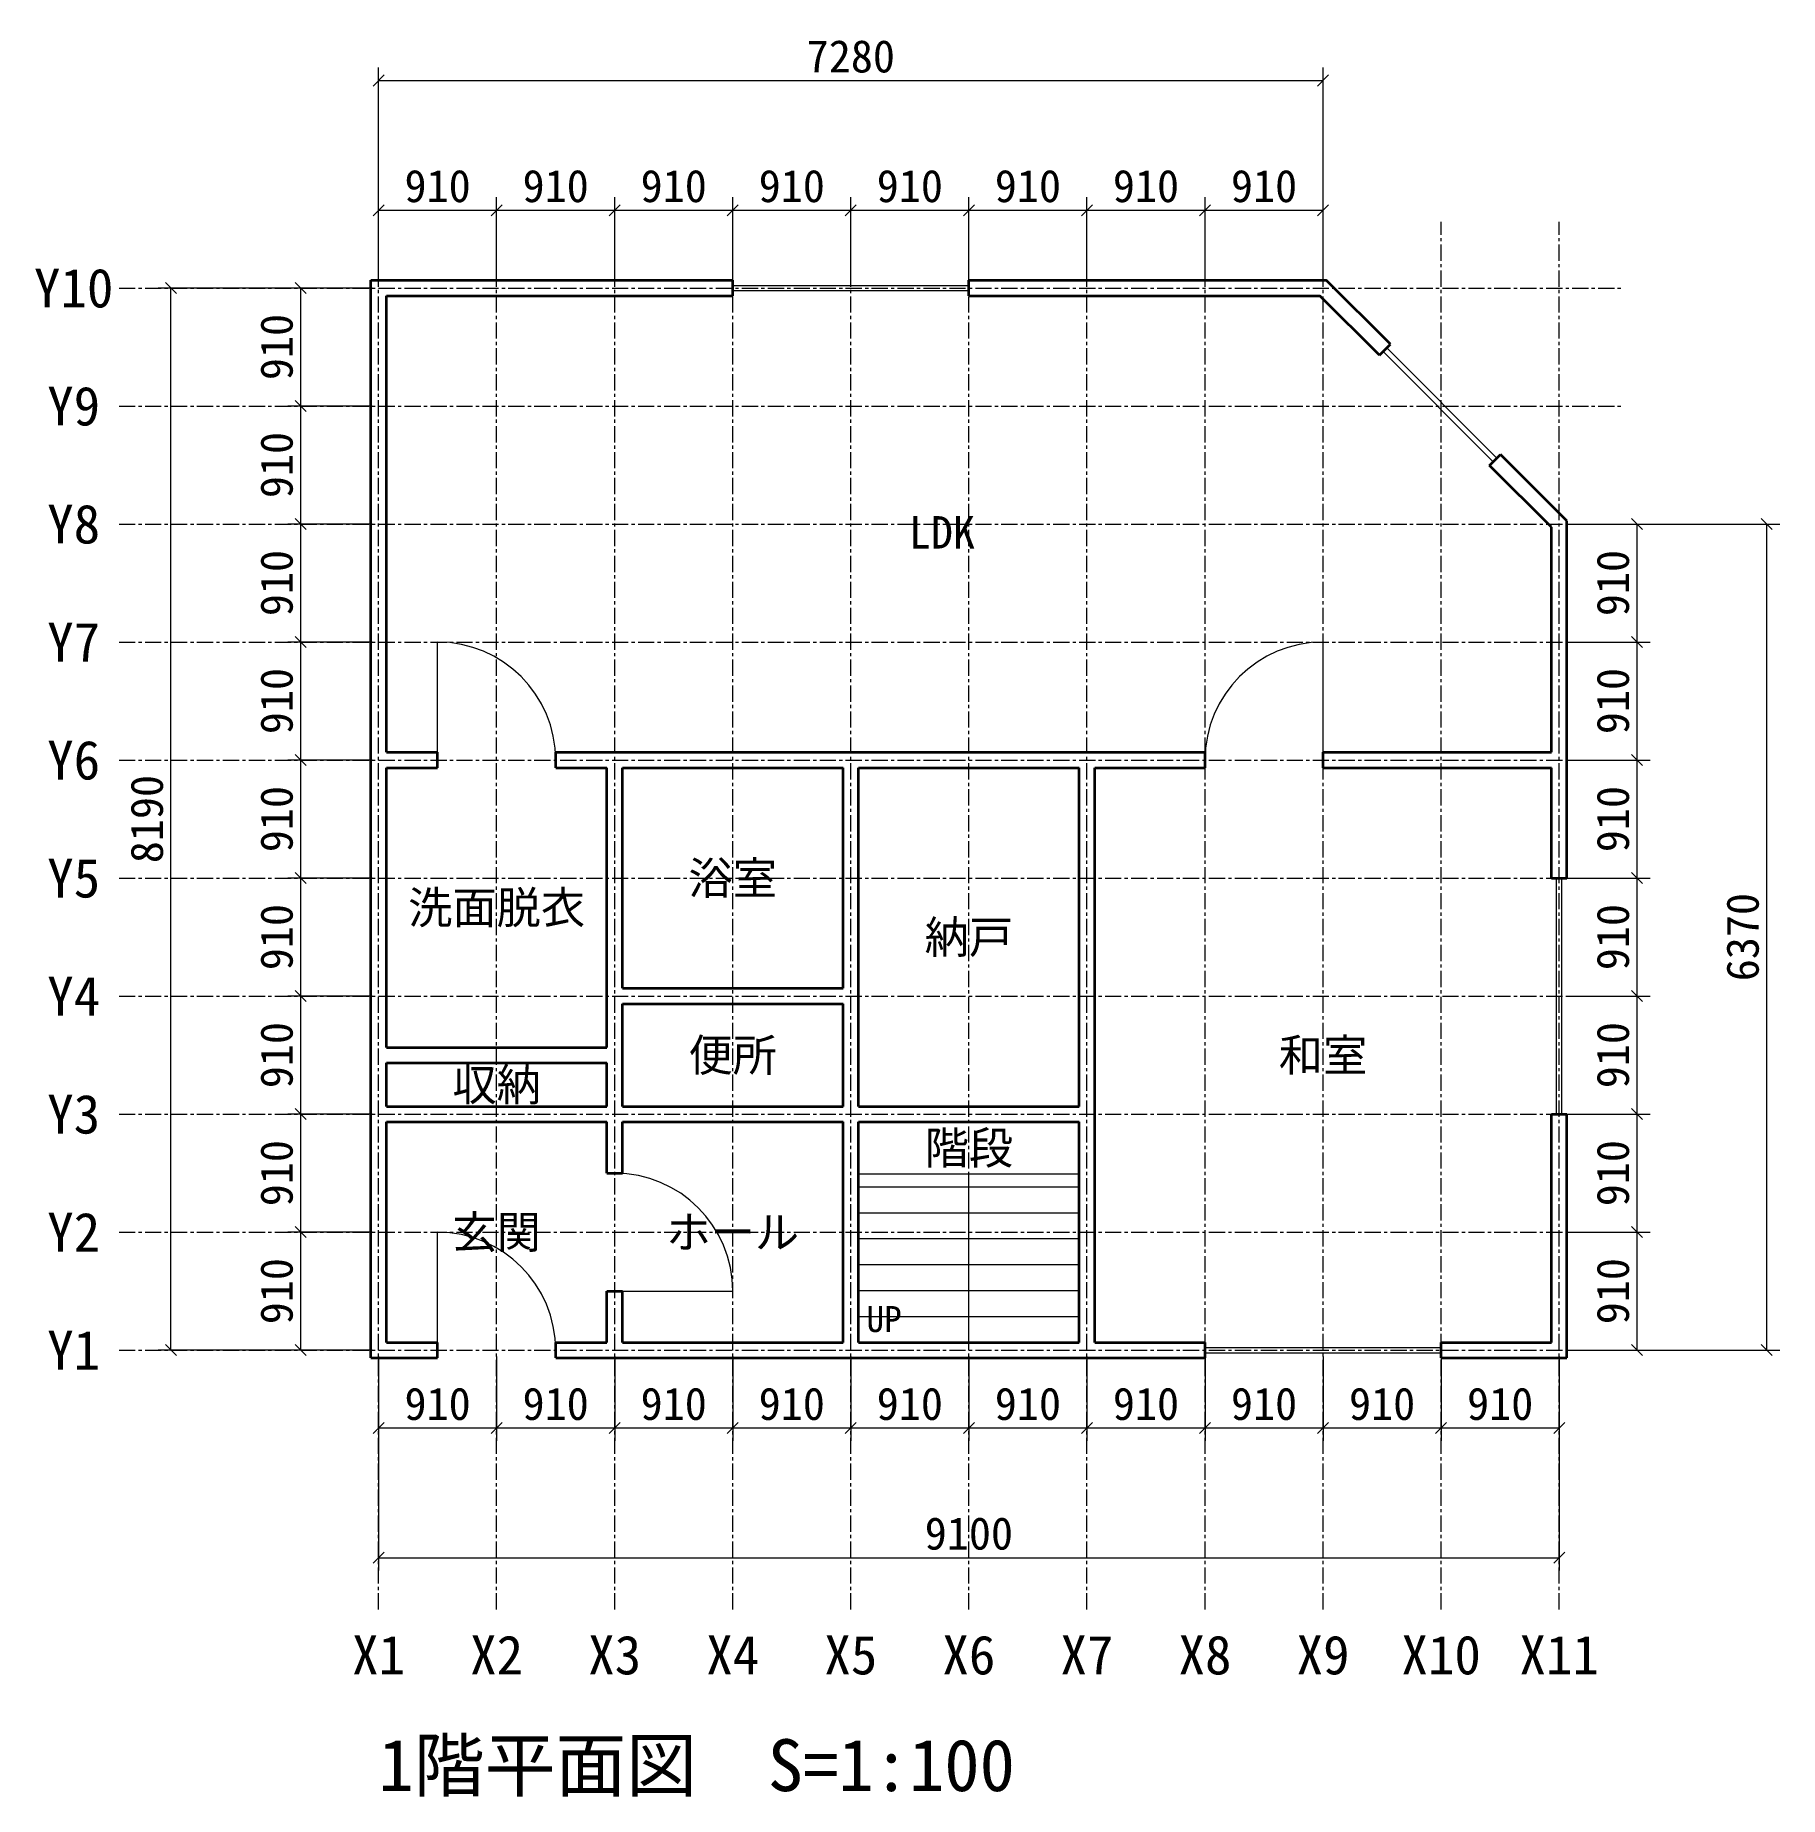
# Model space of a CAD drawing. Header units: millimetres. Extents: x -2646 to 10800, y -3444 to 10139.
import ezdxf
from ezdxf.enums import TextEntityAlignment as Align

# ---------------------------------------------------------------- set-up
doc = ezdxf.new("R2010")
doc.units = ezdxf.units.MM
doc.linetypes.add('CENTER', pattern=[200, 125, -25, 25, -25])
for name, color, linetype, lineweight in [('DIM', 4, 'Continuous', 13), ('GRID', 1, 'CENTER', 13), ('OPENING', 3, 'Continuous', 18), ('ROOM', 2, 'Continuous', 13), ('STAIR', 5, 'Continuous', 18), ('TEXT', 7, 'Continuous', 18), ('WALL', 7, 'Continuous', 35)]:
    doc.layers.add(name, color=color, linetype=linetype, lineweight=lineweight)
doc.styles.add('JP', font='msgothic.ttc')
doc.dimstyles.get("Standard").update_dxf_attribs({"dimtxt": 250, "dimasz": 100, "dimexe": 100, "dimexo": 50, "dimgap": 60, "dimtad": 1, "dimdec": 0, "dimdsep": 46, "dimtxsty": 'JP', "dimtsz": 60, "dimcen": 50, "dimadec": 0, "dimazin": 0, "dimtfac": 1, "dimtmove": 0, "dimatfit": 3, "dimfxl": 1, "dimtolj": 1, "dimarcsym": 0})

# ---------------------------------------------------------------- blocks, each defined once
blk = doc.blocks.new('*D1')
at = {"layer": 'DIM'}
for p, q in [((0, -50), (0, -700)), ((910, -50), (910, -700)), ((-42.4264, -642.4264), (42.4264, -557.5736)), ((0, -600), (910, -600)), ((867.5736, -642.4264), (952.4264, -557.5736))]:
    blk.add_line(p, q, dxfattribs=at)
at = {"layer": 'DIM', "insert": (455, -415), "char_height": 250, "attachment_point": 5, "style": 'JP'}
blk.add_mtext('910', dxfattribs=at)
blk = doc.blocks.new('*D2')
at = {"layer": 'DIM'}
for p, q in [((910, -50), (910, -700)), ((1820, -50), (1820, -700)), ((867.5736, -642.4264), (952.4264, -557.5736)), ((910, -600), (1820, -600)), ((1777.5736, -642.4264), (1862.4264, -557.5736))]:
    blk.add_line(p, q, dxfattribs=at)
at = {"layer": 'DIM', "insert": (1365, -415), "char_height": 250, "attachment_point": 5, "style": 'JP'}
blk.add_mtext('910', dxfattribs=at)
blk = doc.blocks.new('*D3')
at = {"layer": 'DIM'}
for p, q in [((1820, -50), (1820, -700)), ((2730, -50), (2730, -700)), ((1777.5736, -642.4264), (1862.4264, -557.5736)), ((1820, -600), (2730, -600)), ((2687.5736, -642.4264), (2772.4264, -557.5736))]:
    blk.add_line(p, q, dxfattribs=at)
at = {"layer": 'DIM', "insert": (2275, -415), "char_height": 250, "attachment_point": 5, "style": 'JP'}
blk.add_mtext('910', dxfattribs=at)
blk = doc.blocks.new('*D4')
at = {"layer": 'DIM'}
for p, q in [((2730, -50), (2730, -700)), ((3640, -50), (3640, -700)), ((2687.5736, -642.4264), (2772.4264, -557.5736)), ((2730, -600), (3640, -600)), ((3597.5736, -642.4264), (3682.4264, -557.5736))]:
    blk.add_line(p, q, dxfattribs=at)
at = {"layer": 'DIM', "insert": (3185, -415), "char_height": 250, "attachment_point": 5, "style": 'JP'}
blk.add_mtext('910', dxfattribs=at)
blk = doc.blocks.new('*D5')
at = {"layer": 'DIM'}
for p, q in [((3640, -50), (3640, -700)), ((4550, -50), (4550, -700)), ((3597.5736, -642.4264), (3682.4264, -557.5736)), ((3640, -600), (4550, -600)), ((4507.5736, -642.4264), (4592.4264, -557.5736))]:
    blk.add_line(p, q, dxfattribs=at)
at = {"layer": 'DIM', "insert": (4095, -415), "char_height": 250, "attachment_point": 5, "style": 'JP'}
blk.add_mtext('910', dxfattribs=at)
blk = doc.blocks.new('*D6')
at = {"layer": 'DIM'}
for p, q in [((4550, -50), (4550, -700)), ((5460, -50), (5460, -700)), ((4507.5736, -642.4264), (4592.4264, -557.5736)), ((4550, -600), (5460, -600)), ((5417.5736, -642.4264), (5502.4264, -557.5736))]:
    blk.add_line(p, q, dxfattribs=at)
at = {"layer": 'DIM', "insert": (5005, -415), "char_height": 250, "attachment_point": 5, "style": 'JP'}
blk.add_mtext('910', dxfattribs=at)
blk = doc.blocks.new('*D7')
at = {"layer": 'DIM'}
for p, q in [((5460, -50), (5460, -700)), ((6370, -50), (6370, -700)), ((5417.5736, -642.4264), (5502.4264, -557.5736)), ((5460, -600), (6370, -600)), ((6327.5736, -642.4264), (6412.4264, -557.5736))]:
    blk.add_line(p, q, dxfattribs=at)
at = {"layer": 'DIM', "insert": (5915, -415), "char_height": 250, "attachment_point": 5, "style": 'JP'}
blk.add_mtext('910', dxfattribs=at)
blk = doc.blocks.new('*D8')
at = {"layer": 'DIM'}
for p, q in [((6370, -50), (6370, -700)), ((7280, -50), (7280, -700)), ((6327.5736, -642.4264), (6412.4264, -557.5736)), ((6370, -600), (7280, -600)), ((7237.5736, -642.4264), (7322.4264, -557.5736))]:
    blk.add_line(p, q, dxfattribs=at)
at = {"layer": 'DIM', "insert": (6825, -415), "char_height": 250, "attachment_point": 5, "style": 'JP'}
blk.add_mtext('910', dxfattribs=at)
blk = doc.blocks.new('*D9')
at = {"layer": 'DIM'}
for p, q in [((7280, -50), (7280, -700)), ((8190, -50), (8190, -700)), ((7237.5736, -642.4264), (7322.4264, -557.5736)), ((7280, -600), (8190, -600)), ((8147.5736, -642.4264), (8232.4264, -557.5736))]:
    blk.add_line(p, q, dxfattribs=at)
at = {"layer": 'DIM', "insert": (7735, -415), "char_height": 250, "attachment_point": 5, "style": 'JP'}
blk.add_mtext('910', dxfattribs=at)
blk = doc.blocks.new('*D10')
at = {"layer": 'DIM'}
for p, q in [((8190, -50), (8190, -700)), ((9100, -50), (9100, -700)), ((8147.5736, -642.4264), (8232.4264, -557.5736)), ((8190, -600), (9100, -600)), ((9057.5736, -642.4264), (9142.4264, -557.5736))]:
    blk.add_line(p, q, dxfattribs=at)
at = {"layer": 'DIM', "insert": (8645, -415), "char_height": 250, "attachment_point": 5, "style": 'JP'}
blk.add_mtext('910', dxfattribs=at)
blk = doc.blocks.new('*D11')
at = {"layer": 'DIM'}
for p, q in [((0, -50), (0, -1700)), ((9100, -50), (9100, -1700)), ((-42.4264, -1642.4264), (42.4264, -1557.5736)), ((0, -1600), (9100, -1600)), ((9057.5736, -1642.4264), (9142.4264, -1557.5736))]:
    blk.add_line(p, q, dxfattribs=at)
at = {"layer": 'DIM', "insert": (4550, -1415), "char_height": 250, "attachment_point": 5, "style": 'JP'}
blk.add_mtext('9100', dxfattribs=at)
blk = doc.blocks.new('*D12')
at = {"layer": 'DIM'}
for p, q in [((-557.5736, 867.5736), (-642.4264, 952.4264)), ((-50, 910), (-700, 910)), ((-600, 0), (-600, 910)), ((-50, 0), (-700, 0)), ((-557.5736, -42.4264), (-642.4264, 42.4264))]:
    blk.add_line(p, q, dxfattribs=at)
at = {"layer": 'DIM', "insert": (-785, 455), "char_height": 250, "attachment_point": 5, "rotation": 90, "style": 'JP'}
blk.add_mtext('910', dxfattribs=at)
blk = doc.blocks.new('*D13')
at = {"layer": 'DIM'}
for p, q in [((-50, 1820), (-700, 1820)), ((-557.5736, 1777.5736), (-642.4264, 1862.4264)), ((-600, 910), (-600, 1820)), ((-557.5736, 867.5736), (-642.4264, 952.4264)), ((-50, 910), (-700, 910))]:
    blk.add_line(p, q, dxfattribs=at)
at = {"layer": 'DIM', "insert": (-785, 1365), "char_height": 250, "attachment_point": 5, "rotation": 90, "style": 'JP'}
blk.add_mtext('910', dxfattribs=at)
blk = doc.blocks.new('*D14')
at = {"layer": 'DIM'}
for p, q in [((-50, 2730), (-700, 2730)), ((-557.5736, 2687.5736), (-642.4264, 2772.4264)), ((-600, 1820), (-600, 2730)), ((-50, 1820), (-700, 1820)), ((-557.5736, 1777.5736), (-642.4264, 1862.4264))]:
    blk.add_line(p, q, dxfattribs=at)
at = {"layer": 'DIM', "insert": (-785, 2275), "char_height": 250, "attachment_point": 5, "rotation": 90, "style": 'JP'}
blk.add_mtext('910', dxfattribs=at)
blk = doc.blocks.new('*D15')
at = {"layer": 'DIM'}
for p, q in [((-557.5736, 3597.5736), (-642.4264, 3682.4264)), ((-50, 3640), (-700, 3640)), ((-600, 2730), (-600, 3640)), ((-50, 2730), (-700, 2730)), ((-557.5736, 2687.5736), (-642.4264, 2772.4264))]:
    blk.add_line(p, q, dxfattribs=at)
at = {"layer": 'DIM', "insert": (-785, 3185), "char_height": 250, "attachment_point": 5, "rotation": 90, "style": 'JP'}
blk.add_mtext('910', dxfattribs=at)
blk = doc.blocks.new('*D16')
at = {"layer": 'DIM'}
for p, q in [((-50, 4550), (-700, 4550)), ((-557.5736, 4507.5736), (-642.4264, 4592.4264)), ((-600, 3640), (-600, 4550)), ((-557.5736, 3597.5736), (-642.4264, 3682.4264)), ((-50, 3640), (-700, 3640))]:
    blk.add_line(p, q, dxfattribs=at)
at = {"layer": 'DIM', "insert": (-785, 4095), "char_height": 250, "attachment_point": 5, "rotation": 90, "style": 'JP'}
blk.add_mtext('910', dxfattribs=at)
blk = doc.blocks.new('*D17')
at = {"layer": 'DIM'}
for p, q in [((-50, 5460), (-700, 5460)), ((-557.5736, 5417.5736), (-642.4264, 5502.4264)), ((-600, 4550), (-600, 5460)), ((-50, 4550), (-700, 4550)), ((-557.5736, 4507.5736), (-642.4264, 4592.4264))]:
    blk.add_line(p, q, dxfattribs=at)
at = {"layer": 'DIM', "insert": (-785, 5005), "char_height": 250, "attachment_point": 5, "rotation": 90, "style": 'JP'}
blk.add_mtext('910', dxfattribs=at)
blk = doc.blocks.new('*D18')
at = {"layer": 'DIM'}
for p, q in [((-557.5736, 6327.5736), (-642.4264, 6412.4264)), ((-50, 6370), (-700, 6370)), ((-600, 5460), (-600, 6370)), ((-50, 5460), (-700, 5460)), ((-557.5736, 5417.5736), (-642.4264, 5502.4264))]:
    blk.add_line(p, q, dxfattribs=at)
at = {"layer": 'DIM', "insert": (-785, 5915), "char_height": 250, "attachment_point": 5, "rotation": 90, "style": 'JP'}
blk.add_mtext('910', dxfattribs=at)
blk = doc.blocks.new('*D19')
at = {"layer": 'DIM'}
for p, q in [((-50, 7280), (-700, 7280)), ((-557.5736, 7237.5736), (-642.4264, 7322.4264)), ((-600, 6370), (-600, 7280)), ((-557.5736, 6327.5736), (-642.4264, 6412.4264)), ((-50, 6370), (-700, 6370))]:
    blk.add_line(p, q, dxfattribs=at)
at = {"layer": 'DIM', "insert": (-785, 6825), "char_height": 250, "attachment_point": 5, "rotation": 90, "style": 'JP'}
blk.add_mtext('910', dxfattribs=at)
blk = doc.blocks.new('*D20')
at = {"layer": 'DIM'}
for p, q in [((-50, 8190), (-700, 8190)), ((-557.5736, 8147.5736), (-642.4264, 8232.4264)), ((-600, 7280), (-600, 8190)), ((-50, 7280), (-700, 7280)), ((-557.5736, 7237.5736), (-642.4264, 7322.4264))]:
    blk.add_line(p, q, dxfattribs=at)
at = {"layer": 'DIM', "insert": (-785, 7735), "char_height": 250, "attachment_point": 5, "rotation": 90, "style": 'JP'}
blk.add_mtext('910', dxfattribs=at)
blk = doc.blocks.new('*D21')
at = {"layer": 'DIM'}
for p, q in [((-50, 8190), (-1700, 8190)), ((-1557.5736, 8147.5736), (-1642.4264, 8232.4264)), ((-1600, 0), (-1600, 8190)), ((-50, 0), (-1700, 0)), ((-1557.5736, -42.4264), (-1642.4264, 42.4264))]:
    blk.add_line(p, q, dxfattribs=at)
at = {"layer": 'DIM', "insert": (-1785, 4095), "char_height": 250, "attachment_point": 5, "rotation": 90, "style": 'JP'}
blk.add_mtext('8190', dxfattribs=at)
blk = doc.blocks.new('*D22')
at = {"layer": 'DIM'}
for p, q in [((9742.4264, 867.5736), (9657.5736, 952.4264)), ((9150, 910), (9800, 910)), ((9700, 0), (9700, 910)), ((9150, 0), (9800, 0)), ((9742.4264, -42.4264), (9657.5736, 42.4264))]:
    blk.add_line(p, q, dxfattribs=at)
at = {"layer": 'DIM', "insert": (9515, 455), "char_height": 250, "attachment_point": 5, "rotation": 90, "style": 'JP'}
blk.add_mtext('910', dxfattribs=at)
blk = doc.blocks.new('*D23')
at = {"layer": 'DIM'}
for p, q in [((9150, 1820), (9800, 1820)), ((9742.4264, 1777.5736), (9657.5736, 1862.4264)), ((9700, 910), (9700, 1820)), ((9742.4264, 867.5736), (9657.5736, 952.4264)), ((9150, 910), (9800, 910))]:
    blk.add_line(p, q, dxfattribs=at)
at = {"layer": 'DIM', "insert": (9515, 1365), "char_height": 250, "attachment_point": 5, "rotation": 90, "style": 'JP'}
blk.add_mtext('910', dxfattribs=at)
blk = doc.blocks.new('*D24')
at = {"layer": 'DIM'}
for p, q in [((9150, 2730), (9800, 2730)), ((9742.4264, 2687.5736), (9657.5736, 2772.4264)), ((9700, 1820), (9700, 2730)), ((9150, 1820), (9800, 1820)), ((9742.4264, 1777.5736), (9657.5736, 1862.4264))]:
    blk.add_line(p, q, dxfattribs=at)
at = {"layer": 'DIM', "insert": (9515, 2275), "char_height": 250, "attachment_point": 5, "rotation": 90, "style": 'JP'}
blk.add_mtext('910', dxfattribs=at)
blk = doc.blocks.new('*D25')
at = {"layer": 'DIM'}
for p, q in [((9742.4264, 3597.5736), (9657.5736, 3682.4264)), ((9150, 3640), (9800, 3640)), ((9700, 2730), (9700, 3640)), ((9150, 2730), (9800, 2730)), ((9742.4264, 2687.5736), (9657.5736, 2772.4264))]:
    blk.add_line(p, q, dxfattribs=at)
at = {"layer": 'DIM', "insert": (9515, 3185), "char_height": 250, "attachment_point": 5, "rotation": 90, "style": 'JP'}
blk.add_mtext('910', dxfattribs=at)
blk = doc.blocks.new('*D26')
at = {"layer": 'DIM'}
for p, q in [((9150, 4550), (9800, 4550)), ((9742.4264, 4507.5736), (9657.5736, 4592.4264)), ((9700, 3640), (9700, 4550)), ((9742.4264, 3597.5736), (9657.5736, 3682.4264)), ((9150, 3640), (9800, 3640))]:
    blk.add_line(p, q, dxfattribs=at)
at = {"layer": 'DIM', "insert": (9515, 4095), "char_height": 250, "attachment_point": 5, "rotation": 90, "style": 'JP'}
blk.add_mtext('910', dxfattribs=at)
blk = doc.blocks.new('*D27')
at = {"layer": 'DIM'}
for p, q in [((9150, 5460), (9800, 5460)), ((9742.4264, 5417.5736), (9657.5736, 5502.4264)), ((9700, 4550), (9700, 5460)), ((9150, 4550), (9800, 4550)), ((9742.4264, 4507.5736), (9657.5736, 4592.4264))]:
    blk.add_line(p, q, dxfattribs=at)
at = {"layer": 'DIM', "insert": (9515, 5005), "char_height": 250, "attachment_point": 5, "rotation": 90, "style": 'JP'}
blk.add_mtext('910', dxfattribs=at)
blk = doc.blocks.new('*D28')
at = {"layer": 'DIM'}
for p, q in [((9742.4264, 6327.5736), (9657.5736, 6412.4264)), ((9150, 6370), (9800, 6370)), ((9700, 5460), (9700, 6370)), ((9150, 5460), (9800, 5460)), ((9742.4264, 5417.5736), (9657.5736, 5502.4264))]:
    blk.add_line(p, q, dxfattribs=at)
at = {"layer": 'DIM', "insert": (9515, 5915), "char_height": 250, "attachment_point": 5, "rotation": 90, "style": 'JP'}
blk.add_mtext('910', dxfattribs=at)
blk = doc.blocks.new('*D29')
at = {"layer": 'DIM'}
for p, q in [((10742.4264, 6327.5736), (10657.5736, 6412.4264)), ((9150, 6370), (10800, 6370)), ((10700, 0), (10700, 6370)), ((9150, 0), (10800, 0)), ((10742.4264, -42.4264), (10657.5736, 42.4264))]:
    blk.add_line(p, q, dxfattribs=at)
at = {"layer": 'DIM', "insert": (10515, 3185), "char_height": 250, "attachment_point": 5, "rotation": 90, "style": 'JP'}
blk.add_mtext('6370', dxfattribs=at)
blk = doc.blocks.new('*D30')
at = {"layer": 'DIM'}
for p, q in [((-42.4264, 8747.5736), (42.4264, 8832.4264)), ((0, 8240), (0, 8890)), ((867.5736, 8747.5736), (952.4264, 8832.4264)), ((910, 8240), (910, 8890)), ((0, 8790), (910, 8790))]:
    blk.add_line(p, q, dxfattribs=at)
at = {"layer": 'DIM', "insert": (455, 8975), "char_height": 250, "attachment_point": 5, "style": 'JP'}
blk.add_mtext('910', dxfattribs=at)
blk = doc.blocks.new('*D31')
at = {"layer": 'DIM'}
for p, q in [((867.5736, 8747.5736), (952.4264, 8832.4264)), ((910, 8240), (910, 8890)), ((1777.5736, 8747.5736), (1862.4264, 8832.4264)), ((1820, 8240), (1820, 8890)), ((910, 8790), (1820, 8790))]:
    blk.add_line(p, q, dxfattribs=at)
at = {"layer": 'DIM', "insert": (1365, 8975), "char_height": 250, "attachment_point": 5, "style": 'JP'}
blk.add_mtext('910', dxfattribs=at)
blk = doc.blocks.new('*D32')
at = {"layer": 'DIM'}
for p, q in [((1777.5736, 8747.5736), (1862.4264, 8832.4264)), ((1820, 8240), (1820, 8890)), ((2687.5736, 8747.5736), (2772.4264, 8832.4264)), ((2730, 8240), (2730, 8890)), ((1820, 8790), (2730, 8790))]:
    blk.add_line(p, q, dxfattribs=at)
at = {"layer": 'DIM', "insert": (2275, 8975), "char_height": 250, "attachment_point": 5, "style": 'JP'}
blk.add_mtext('910', dxfattribs=at)
blk = doc.blocks.new('*D33')
at = {"layer": 'DIM'}
for p, q in [((2687.5736, 8747.5736), (2772.4264, 8832.4264)), ((2730, 8240), (2730, 8890)), ((3597.5736, 8747.5736), (3682.4264, 8832.4264)), ((3640, 8240), (3640, 8890)), ((2730, 8790), (3640, 8790))]:
    blk.add_line(p, q, dxfattribs=at)
at = {"layer": 'DIM', "insert": (3185, 8975), "char_height": 250, "attachment_point": 5, "style": 'JP'}
blk.add_mtext('910', dxfattribs=at)
blk = doc.blocks.new('*D34')
at = {"layer": 'DIM'}
for p, q in [((3597.5736, 8747.5736), (3682.4264, 8832.4264)), ((3640, 8240), (3640, 8890)), ((4507.5736, 8747.5736), (4592.4264, 8832.4264)), ((4550, 8240), (4550, 8890)), ((3640, 8790), (4550, 8790))]:
    blk.add_line(p, q, dxfattribs=at)
at = {"layer": 'DIM', "insert": (4095, 8975), "char_height": 250, "attachment_point": 5, "style": 'JP'}
blk.add_mtext('910', dxfattribs=at)
blk = doc.blocks.new('*D35')
at = {"layer": 'DIM'}
for p, q in [((4507.5736, 8747.5736), (4592.4264, 8832.4264)), ((4550, 8240), (4550, 8890)), ((5417.5736, 8747.5736), (5502.4264, 8832.4264)), ((5460, 8240), (5460, 8890)), ((4550, 8790), (5460, 8790))]:
    blk.add_line(p, q, dxfattribs=at)
at = {"layer": 'DIM', "insert": (5005, 8975), "char_height": 250, "attachment_point": 5, "style": 'JP'}
blk.add_mtext('910', dxfattribs=at)
blk = doc.blocks.new('*D36')
at = {"layer": 'DIM'}
for p, q in [((5417.5736, 8747.5736), (5502.4264, 8832.4264)), ((5460, 8240), (5460, 8890)), ((6327.5736, 8747.5736), (6412.4264, 8832.4264)), ((6370, 8240), (6370, 8890)), ((5460, 8790), (6370, 8790))]:
    blk.add_line(p, q, dxfattribs=at)
at = {"layer": 'DIM', "insert": (5915, 8975), "char_height": 250, "attachment_point": 5, "style": 'JP'}
blk.add_mtext('910', dxfattribs=at)
blk = doc.blocks.new('*D37')
at = {"layer": 'DIM'}
for p, q in [((6327.5736, 8747.5736), (6412.4264, 8832.4264)), ((6370, 8240), (6370, 8890)), ((7237.5736, 8747.5736), (7322.4264, 8832.4264)), ((7280, 8240), (7280, 8890)), ((6370, 8790), (7280, 8790))]:
    blk.add_line(p, q, dxfattribs=at)
at = {"layer": 'DIM', "insert": (6825, 8975), "char_height": 250, "attachment_point": 5, "style": 'JP'}
blk.add_mtext('910', dxfattribs=at)
blk = doc.blocks.new('*D38')
at = {"layer": 'DIM'}
for p, q in [((-42.4264, 9747.5736), (42.4264, 9832.4264)), ((0, 8240), (0, 9890)), ((0, 9790), (7280, 9790)), ((7237.5736, 9747.5736), (7322.4264, 9832.4264)), ((7280, 8240), (7280, 9890))]:
    blk.add_line(p, q, dxfattribs=at)
at = {"layer": 'DIM', "insert": (3640, 9975), "char_height": 250, "attachment_point": 5, "style": 'JP'}
blk.add_mtext('7280', dxfattribs=at)

msp = doc.modelspace()

# ---------------------------------------------------------------- linework, layer by layer
at = {"layer": 'GRID'}
for p, q in [((0, -2000), (0, 8700)), ((910, -2000), (910, 8700)), ((1820, -2000), (1820, 8700)), ((2730, -2000), (2730, 8700)), ((3640, -2000), (3640, 8700)), ((4550, -2000), (4550, 8700)), ((5460, -2000), (5460, 8700)), ((6370, -2000), (6370, 8700)), ((7280, -2000), (7280, 8700)), ((8190, -2000), (8190, 8700)), ((9100, -2000), (9100, 8700)), ((-2000, 8190), (9600, 8190)), ((-2000, 7280), (9600, 7280)), ((-2000, 6370), (9600, 6370)), ((-2000, 5460), (9600, 5460)), ((-2000, 4550), (9600, 4550)), ((-2000, 3640), (9600, 3640)), ((-2000, 2730), (9600, 2730)), ((-2000, 1820), (9600, 1820)), ((-2000, 910), (9600, 910)), ((-2000, 0), (9600, 0))]:
    msp.add_line(p, q, dxfattribs=at)
at = {"layer": 'OPENING'}
for p, q in [((2730, 8210), (4550, 8210)), ((2730, 8170), (4550, 8170)), ((8590.8832, 6850.8326), (7742.355, 7699.3608)), ((8619.1674, 6879.1168), (7770.6392, 7727.645)), ((455, 4550), (455, 5460)), ((7280, 4550), (7280, 5460)), ((9080, 1820), (9080, 3640)), ((9120, 1820), (9120, 3640)), ((455, 0), (455, 910)), ((1820, 455), (2730, 455)), ((6370, 20), (8190, 20)), ((6370, -20), (8190, -20))]:
    msp.add_line(p, q, dxfattribs=at)
for centre, start, end in [((455, 4550), 0, 90), ((7280, 4550), 90, 180), ((1820, 455), 0, 90), ((455, 0), 0, 90)]:
    msp.add_arc(centre, 910, start, end, dxfattribs=at)
at = {"layer": 'STAIR'}
for p, q in [((3700, 1360), (5400, 1360)), ((4550, 60), (4550, 1360)), ((3700, 1260), (4550, 1260)), ((4550, 1260), (5400, 1260)), ((3700, 1060), (4550, 1060)), ((4550, 1060), (5400, 1060)), ((3700, 860), (4550, 860)), ((4550, 860), (5400, 860)), ((3700, 660), (4550, 660)), ((4550, 660), (5400, 660)), ((3700, 460), (4550, 460)), ((4550, 460), (5400, 460)), ((3700, 260), (4550, 260)), ((4550, 260), (5400, 260))]:
    msp.add_line(p, q, dxfattribs=at)
at = {"layer": 'WALL'}
for p, q in [((-60, 8250), (2730, 8250)), ((-60, -60), (-60, 8250)), ((2730, 8130), (2730, 8250)), ((4550, 8250), (7304.8528, 8250)), ((4550, 8130), (4550, 8250)), ((7798.9235, 7755.9293), (7304.8528, 8250)), ((60, 8130), (2730, 8130)), ((60, 4610), (60, 8130)), ((4550, 8130), (7255.1472, 8130)), ((7714.0707, 7671.0765), (7255.1472, 8130)), ((7714.0707, 7671.0765), (7798.9235, 7755.9293)), ((8562.5989, 6822.5483), (8647.4517, 6907.4011)), ((9040, 6345.1472), (8562.5989, 6822.5483)), ((9160, 6394.8528), (8647.4517, 6907.4011)), ((9160, 3640), (9160, 6394.8528)), ((9040, 4610), (9040, 6345.1472)), ((60, 4610), (455, 4610)), ((60, 2335), (60, 4490)), ((60, 4490), (455, 4490)), ((455, 4490), (455, 4610)), ((1365, 4610), (6370, 4610)), ((1365, 4490), (1365, 4610)), ((1365, 4490), (1760, 4490)), ((1760, 2335), (1760, 4490)), ((1880, 2790), (1880, 4490)), ((1880, 4490), (3580, 4490)), ((3580, 2790), (3580, 4490)), ((3700, 1880), (3700, 4490)), ((3700, 4490), (5400, 4490)), ((5400, 1880), (5400, 4490)), ((5520, 60), (5520, 4490)), ((5520, 4490), (6370, 4490)), ((6370, 4490), (6370, 4610)), ((7280, 4610), (9040, 4610)), ((7280, 4490), (7280, 4610)), ((7280, 4490), (9040, 4490)), ((9040, 3640), (9040, 4490)), ((9040, 3640), (9160, 3640)), ((1880, 2790), (3580, 2790)), ((1880, 1880), (1880, 2670)), ((1880, 2670), (3580, 2670)), ((3580, 1880), (3580, 2670)), ((60, 2335), (1760, 2335)), ((60, 1880), (60, 2215)), ((60, 2215), (1760, 2215)), ((1760, 1880), (1760, 2215)), ((60, 1880), (1760, 1880)), ((1880, 1880), (3580, 1880)), ((3700, 1880), (5400, 1880)), ((9040, 60), (9040, 1820)), ((9040, 1820), (9160, 1820)), ((9160, -60), (9160, 1820)), ((60, 60), (60, 1760)), ((60, 1760), (1760, 1760)), ((1760, 1365), (1760, 1760)), ((1880, 1365), (1880, 1760)), ((1880, 1760), (3580, 1760)), ((3580, 60), (3580, 1760)), ((3700, 60), (3700, 1760)), ((3700, 1760), (5400, 1760)), ((5400, 60), (5400, 1760)), ((1760, 1365), (1880, 1365)), ((1760, 60), (1760, 455)), ((1760, 455), (1880, 455)), ((1880, 60), (1880, 455)), ((60, 60), (455, 60)), ((455, -60), (455, 60)), ((1365, 60), (1760, 60)), ((1365, -60), (1365, 60)), ((1880, 60), (3580, 60)), ((3700, 60), (5400, 60)), ((5520, 60), (6370, 60)), ((6370, -60), (6370, 60)), ((8190, 60), (9040, 60)), ((8190, -60), (8190, 60)), ((-60, -60), (455, -60)), ((1365, -60), (6370, -60)), ((8190, -60), (9160, -60))]:
    msp.add_line(p, q, dxfattribs=at)

# ---------------------------------------------------------------- texts
at = {"layer": 'GRID', "style": 'JP'}
for s, p in [('Y10', (-2350, 8190)), ('Y9', (-2350, 7280)), ('Y8', (-2350, 6370)), ('Y7', (-2350, 5460)), ('Y6', (-2350, 4550)), ('Y5', (-2350, 3640)), ('Y4', (-2350, 2730)), ('Y3', (-2350, 1820)), ('Y2', (-2350, 910)), ('Y1', (-2350, 0)), ('X1', (0, -2350)), ('X2', (910, -2350)), ('X3', (1820, -2350)), ('X4', (2730, -2350)), ('X5', (3640, -2350)), ('X6', (4550, -2350)), ('X7', (5460, -2350)), ('X8', (6370, -2350)), ('X9', (7280, -2350)), ('X10', (8190, -2350)), ('X11', (9100, -2350))]:
    msp.add_text(s, height=300, dxfattribs=at).set_placement(p, align=Align.MIDDLE_CENTER)
at = {"layer": 'ROOM', "style": 'JP'}
for s, p in [('LDK', (4342, 6306)), ('浴室', (2730, 3640)), ('洗面脱衣', (910, 3412.5)), ('納戸', (4550, 3185)), ('便所', (2730, 2275)), ('和室', (7280, 2275)), ('収納', (910, 2047.5)), ('階段', (4550, 1560)), ('玄関', (910, 910)), ('ホール', (2730, 910))]:
    msp.add_text(s, height=250, dxfattribs=at).set_placement(p, align=Align.MIDDLE_CENTER)
at = {"layer": 'STAIR', "style": 'JP'}
msp.add_text('UP', height=200, dxfattribs=at).set_placement((3760, 140))
at = {"layer": 'TEXT', "style": 'JP'}
msp.add_text('1階平面図\u3000S=1:100', height=400, dxfattribs=at).set_placement((0, -3400))

# ---------------------------------------------------------------- dimensions: what is measured, and where the dimension line sits
at = {"layer": 'DIM'}
for base, p1, p2, picture, middle in [((7280, 9790), (0, 8190), (7280, 8190), '*D38', (3640, 9975)), ((910, 8790), (0, 8190), (910, 8190), '*D30', (455, 8975)), ((1820, 8790), (910, 8190), (1820, 8190), '*D31', (1365, 8975)), ((2730, 8790), (1820, 8190), (2730, 8190), '*D32', (2275, 8975)), ((3640, 8790), (2730, 8190), (3640, 8190), '*D33', (3185, 8975)), ((4550, 8790), (3640, 8190), (4550, 8190), '*D34', (4095, 8975)), ((5460, 8790), (4550, 8190), (5460, 8190), '*D35', (5005, 8975)), ((6370, 8790), (5460, 8190), (6370, 8190), '*D36', (5915, 8975)), ((7280, 8790), (6370, 8190), (7280, 8190), '*D37', (6825, 8975)), ((910, -600), (0, 0), (910, 0), '*D1', (455, -415)), ((9100, -1600), (0, 0), (9100, 0), '*D11', (4550, -1415)), ((1820, -600), (910, 0), (1820, 0), '*D2', (1365, -415)), ((2730, -600), (1820, 0), (2730, 0), '*D3', (2275, -415)), ((3640, -600), (2730, 0), (3640, 0), '*D4', (3185, -415)), ((4550, -600), (3640, 0), (4550, 0), '*D5', (4095, -415)), ((5460, -600), (4550, 0), (5460, 0), '*D6', (5005, -415)), ((6370, -600), (5460, 0), (6370, 0), '*D7', (5915, -415)), ((7280, -600), (6370, 0), (7280, 0), '*D8', (6825, -415)), ((8190, -600), (7280, 0), (8190, 0), '*D9', (7735, -415)), ((9100, -600), (8190, 0), (9100, 0), '*D10', (8645, -415))]:
    dim = msp.add_linear_dim(base=base, p1=p1, p2=p2, dimstyle='Standard', dxfattribs=at)
    dim.commit()
    dim.dimension.update_dxf_attribs({"geometry": picture, "text_midpoint": middle})
for base, p1, p2, picture, middle in [((-1600, 8190), (0, 0), (0, 8190), '*D21', (-1785, 4095)), ((-600, 8190), (0, 7280), (0, 8190), '*D20', (-785, 7735)), ((-600, 7280), (0, 6370), (0, 7280), '*D19', (-785, 6825)), ((-600, 6370), (0, 5460), (0, 6370), '*D18', (-785, 5915)), ((9700, 6370), (9100, 5460), (9100, 6370), '*D28', (9515, 5915)), ((10700, 6370), (9100, 0), (9100, 6370), '*D29', (10515, 3185)), ((-600, 5460), (0, 4550), (0, 5460), '*D17', (-785, 5005)), ((9700, 5460), (9100, 4550), (9100, 5460), '*D27', (9515, 5005)), ((-600, 4550), (0, 3640), (0, 4550), '*D16', (-785, 4095)), ((9700, 4550), (9100, 3640), (9100, 4550), '*D26', (9515, 4095)), ((-600, 3640), (0, 2730), (0, 3640), '*D15', (-785, 3185)), ((9700, 3640), (9100, 2730), (9100, 3640), '*D25', (9515, 3185)), ((-600, 2730), (0, 1820), (0, 2730), '*D14', (-785, 2275)), ((9700, 2730), (9100, 1820), (9100, 2730), '*D24', (9515, 2275)), ((-600, 1820), (0, 910), (0, 1820), '*D13', (-785, 1365)), ((9700, 1820), (9100, 910), (9100, 1820), '*D23', (9515, 1365)), ((-600, 910), (0, 0), (0, 910), '*D12', (-785, 455)), ((9700, 910), (9100, 0), (9100, 910), '*D22', (9515, 455))]:
    dim = msp.add_linear_dim(base=base, p1=p1, p2=p2, angle=90, dimstyle='Standard', dxfattribs=at)
    dim.commit()
    dim.dimension.update_dxf_attribs({"geometry": picture, "text_midpoint": middle})

doc.saveas('drawing.dxf')
